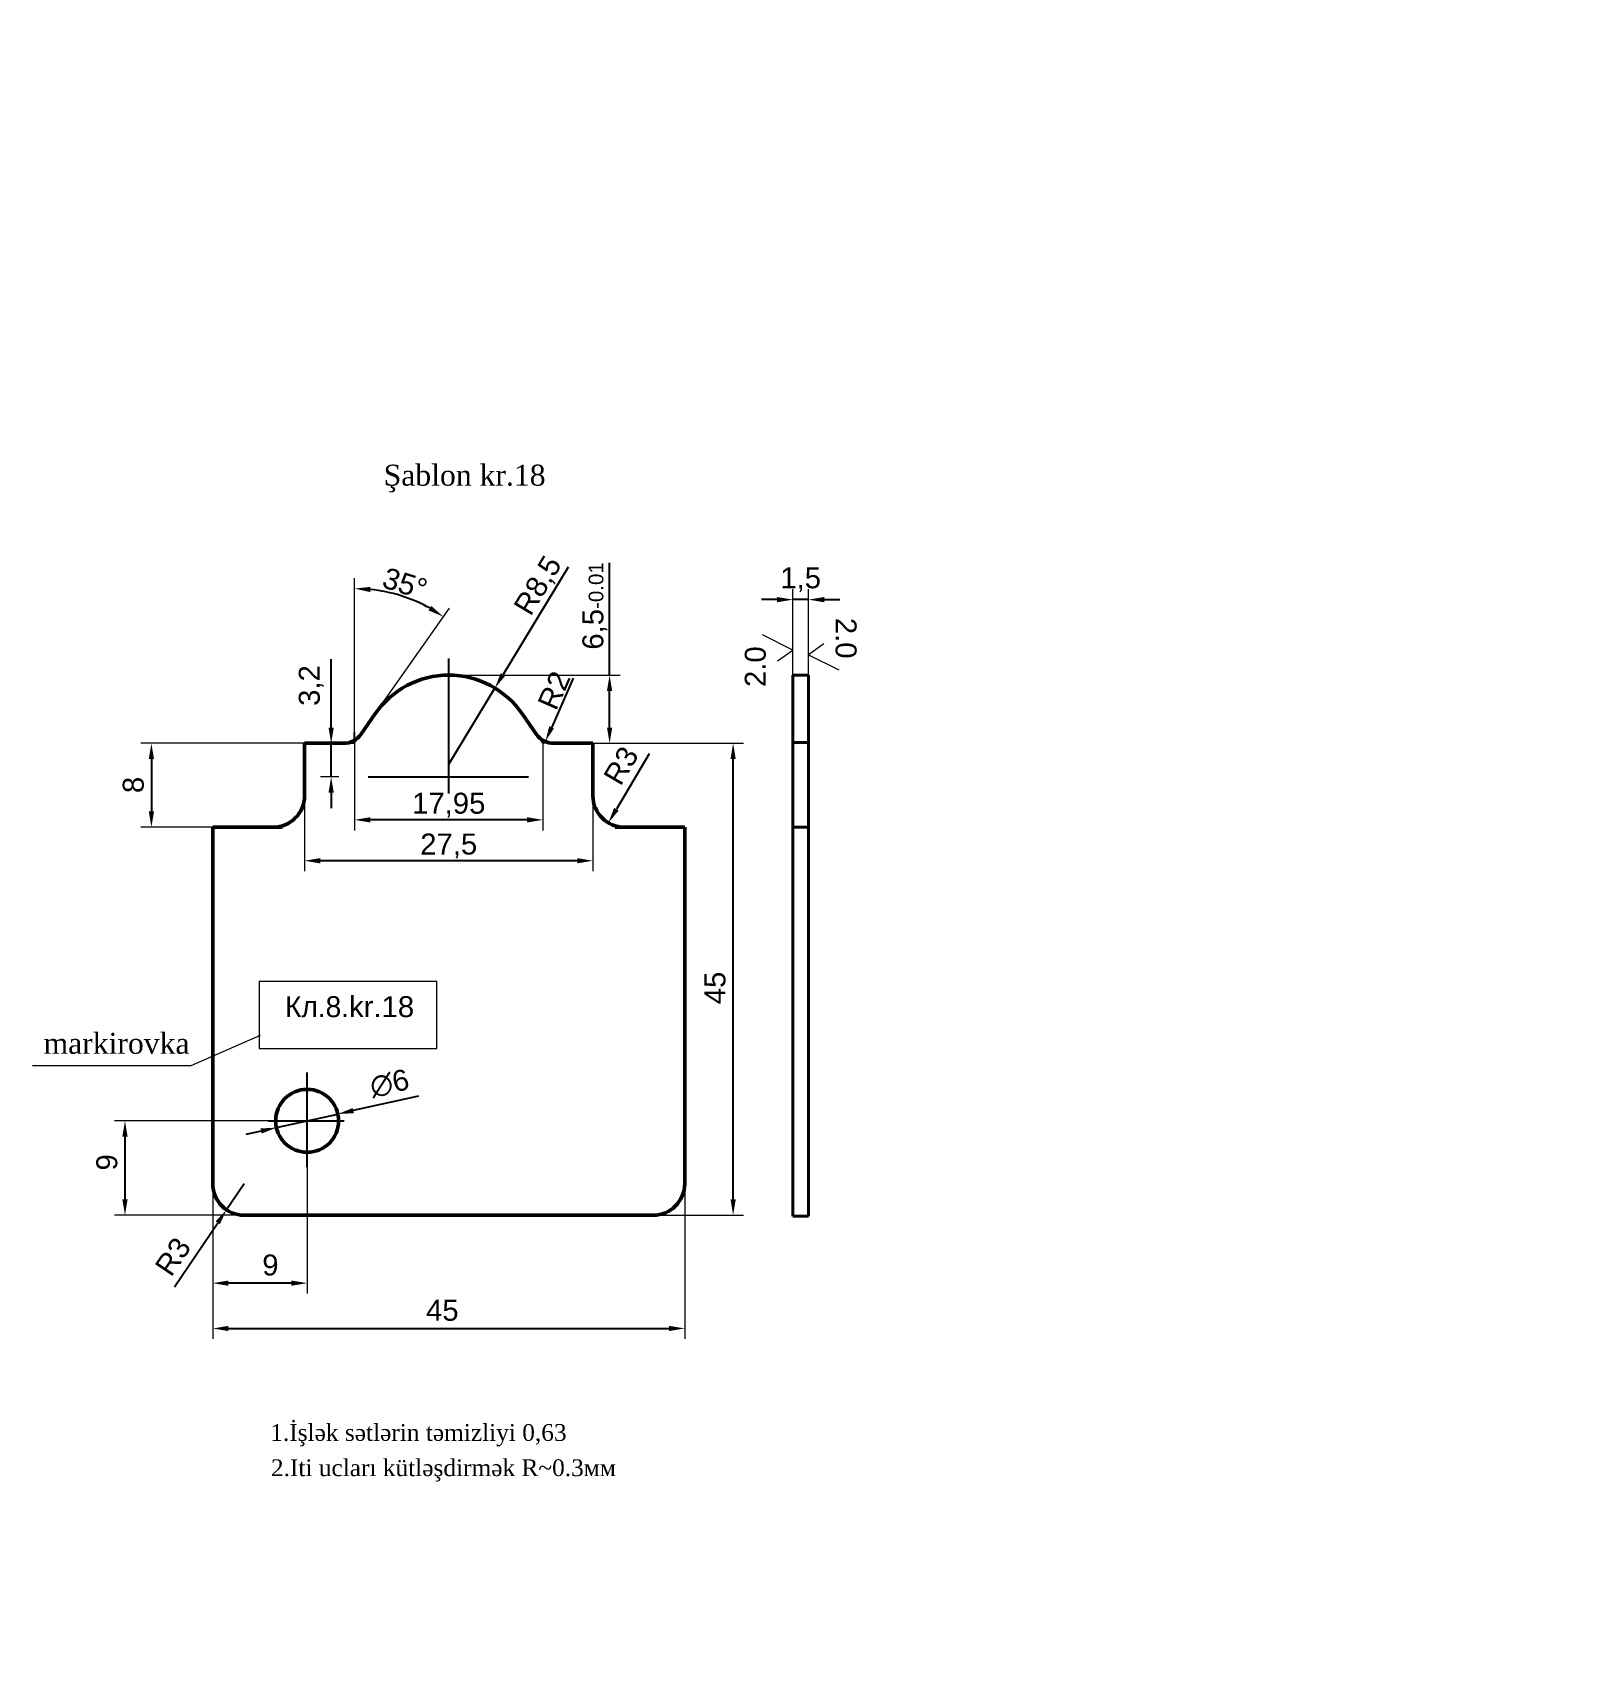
# Model space of a CAD drawing. Header units: millimetres. Extents: x 1526 to 31626, y -4643 to 9189.
# Drawn here: x 11158.2 to 11305.6, y 8875.1 to 9029.9 of the extents above; entities that cross this region are included whole.
import ezdxf

# ---------------------------------------------------------------- set-up
doc = ezdxf.new("R2010")
doc.units = ezdxf.units.MM
for name, color, linetype, lineweight in [('контурная', 7, 'Continuous', 50), ('размерные', 7, 'Continuous', 25), ('тонкая', 7, 'Continuous', 20), ('тонкий', 7, 'Continuous', 20)]:
    doc.layers.add(name, color=color, linetype=linetype, lineweight=lineweight)
doc.layers.add('осевая', color=4, linetype='Continuous')
doc.styles.get("Standard").update_dxf_attribs({"font": 'arial.ttf'})
doc.dimstyles.new('s1v4', dxfattribs={"dimtxt": 4, "dimasz": 1.5, "dimexe": 1, "dimexo": 0, "dimgap": 0.7, "dimtad": 1, "dimtxsty": 'Standard', "dimcen": 1, "dimadec": 0, "dimazin": 0, "dimtfac": 1, "dimtix": 1, "dimtmove": 0, "dimatfit": 3, "dimfxl": 1, "dimlwd": -1, "dimlwe": 20, "dimarcsym": 0})
doc.dimstyles.new('s2v4', dxfattribs={"dimtxt": 8, "dimasz": 6, "dimexe": 3, "dimexo": 0, "dimgap": 1.5, "dimtad": 1, "dimtxsty": 'Standard', "dimcen": 2.5, "dimadec": 0, "dimazin": 0, "dimtfac": 1, "dimtmove": 0, "dimatfit": 3, "dimfxl": 1, "dimarcsym": 0})

# ---------------------------------------------------------------- blocks, each defined once
blk = doc.blocks.new('*D2454')
at = {"layer": 'Defpoints', "color": 0, "transparency": 16777216}
for p in [(11197.88, 8968.66), (11213.22, 8968.66), (11207.84, 8962.16)]:
    blk.add_point(p, dxfattribs=at)
at = {"layer": 'размерные', "color": 0, "transparency": 16777216}
for p, q in [((11213.22, 8968.66), (11213.22, 8979.36)), ((11213.22, 8963.66), (11213.22, 8967.16))]:
    blk.add_line(p, q, dxfattribs=at)
at = {"layer": 'размерные', "color": 0, "lineweight": 20, "transparency": 16777216}
for p, q in [((11197.88, 8968.66), (11214.22, 8968.66)), ((11207.84, 8962.16), (11214.22, 8962.16))]:
    blk.add_line(p, q, dxfattribs=at)
at = {"layer": 'размерные', "color": 0, "transparency": 16777216}
for points in [[(11212.97, 8967.16), (11213.47, 8967.16), (11213.22, 8968.66)], [(11212.97, 8963.66), (11213.47, 8963.66), (11213.22, 8962.16)]]:
    blk.add_solid(points, dxfattribs=at)
at = {"layer": 'размерные', "color": 0, "transparency": 16777216, "insert": (11211.81, 8975.26), "char_height": 2, "attachment_point": 5, "rotation": 90}
blk.add_mtext('6,5{\\H0.7x;\\S^ -0.01;}', dxfattribs=at)
blk = doc.blocks.new('*D2455')
at = {"layer": 'Defpoints', "color": 0, "transparency": 16777216}
for p in [(11187.41, 8962.16), (11186.67, 8958.96), (11187.41, 8958.96)]:
    blk.add_point(p, dxfattribs=at)
at = {"layer": 'размерные', "color": 0, "transparency": 16777216}
for p, q in [((11186.67, 8963.66), (11186.67, 8970.18)), ((11186.67, 8958.96), (11186.67, 8962.16)), ((11186.67, 8957.46), (11186.67, 8955.96))]:
    blk.add_line(p, q, dxfattribs=at)
at = {"layer": 'размерные', "color": 0, "lineweight": 20, "transparency": 16777216}
for p, q in [((11187.41, 8962.16), (11185.67, 8962.16)), ((11187.41, 8958.96), (11185.67, 8958.96))]:
    blk.add_line(p, q, dxfattribs=at)
at = {"layer": 'размерные', "color": 0, "transparency": 16777216}
for points in [[(11186.42, 8963.66), (11186.92, 8963.66), (11186.67, 8962.16)], [(11186.42, 8957.46), (11186.92, 8957.46), (11186.67, 8958.96)]]:
    blk.add_solid(points, dxfattribs=at)
at = {"layer": 'размерные', "color": 0, "transparency": 16777216, "insert": (11184.77, 8967.67), "char_height": 2, "attachment_point": 5, "rotation": 90}
blk.add_mtext('3,2', dxfattribs=at)
blk = doc.blocks.new('*D2456')
at = {"layer": 'Defpoints', "color": 0, "transparency": 16777216}
for p in [(11187.25, 8962.16), (11169.53, 8954.16), (11175.38, 8954.16)]:
    blk.add_point(p, dxfattribs=at)
at = {"layer": 'размерные', "color": 0, "lineweight": 20, "transparency": 16777216}
for p, q in [((11187.25, 8962.16), (11168.53, 8962.16)), ((11175.38, 8954.16), (11168.53, 8954.16))]:
    blk.add_line(p, q, dxfattribs=at)
at = {"layer": 'размерные', "color": 0, "transparency": 16777216}
blk.add_line((11169.53, 8960.66), (11169.53, 8955.66), dxfattribs=at)
for points in [[(11169.28, 8960.66), (11169.78, 8960.66), (11169.53, 8962.16)], [(11169.28, 8955.66), (11169.78, 8955.66), (11169.53, 8954.16)]]:
    blk.add_solid(points, dxfattribs=at)
at = {"layer": 'размерные', "color": 0, "transparency": 16777216, "insert": (11167.81, 8958.19), "char_height": 2, "attachment_point": 5, "rotation": 90}
blk.add_mtext('8', dxfattribs=at)
blk = doc.blocks.new('*D2457')
at = {"layer": 'Defpoints', "color": 0, "transparency": 16777216}
for p in [(11175.38, 8921.74), (11184.38, 8921.74), (11175.38, 8910.68)]:
    blk.add_point(p, dxfattribs=at)
at = {"layer": 'размерные', "color": 0, "lineweight": 20, "transparency": 16777216}
for p, q in [((11175.38, 8921.74), (11175.38, 8909.68)), ((11184.38, 8921.74), (11184.38, 8909.68))]:
    blk.add_line(p, q, dxfattribs=at)
at = {"layer": 'размерные', "color": 0, "transparency": 16777216}
blk.add_line((11182.88, 8910.68), (11176.88, 8910.68), dxfattribs=at)
for points in [[(11176.88, 8910.93), (11176.88, 8910.43), (11175.38, 8910.68)], [(11182.88, 8910.93), (11182.88, 8910.43), (11184.38, 8910.68)]]:
    blk.add_solid(points, dxfattribs=at)
at = {"layer": 'размерные', "color": 0, "transparency": 16777216, "insert": (11180.88, 8912.4), "char_height": 2, "attachment_point": 5}
blk.add_mtext('9', dxfattribs=at)
blk = doc.blocks.new('*D2458')
at = {"layer": 'Defpoints', "color": 0, "transparency": 16777216}
for p in [(11187.31, 8926.81), (11181.45, 8925.51)]:
    blk.add_point(p, dxfattribs=at)
at = {"layer": 'размерные', "color": 0, "transparency": 16777216}
for p, q in [((11195.01, 8928.51), (11188.77, 8927.13)), ((11181.45, 8925.51), (11187.31, 8926.81)), ((11179.99, 8925.19), (11178.52, 8924.87))]:
    blk.add_line(p, q, dxfattribs=at)
for points in [[(11188.72, 8927.38), (11188.83, 8926.89), (11187.31, 8926.81)], [(11179.93, 8925.43), (11180.04, 8924.95), (11181.45, 8925.51)]]:
    blk.add_solid(points, dxfattribs=at)
at = {"layer": 'размерные', "color": 0, "transparency": 16777216, "insert": (11192.24, 8929.72), "char_height": 2, "attachment_point": 5, "rotation": 12.461}
blk.add_mtext('∅6', dxfattribs=at)
blk = doc.blocks.new('*D2459')
at = {"layer": 'Defpoints', "color": 0, "transparency": 16777216}
for p in [(11175.38, 8921.74), (11220.38, 8920.16), (11220.38, 8906.36)]:
    blk.add_point(p, dxfattribs=at)
at = {"layer": 'размерные', "color": 0, "lineweight": 20, "transparency": 16777216}
for p, q in [((11175.38, 8921.74), (11175.38, 8905.36)), ((11220.38, 8920.16), (11220.38, 8905.36))]:
    blk.add_line(p, q, dxfattribs=at)
at = {"layer": 'размерные', "color": 0, "transparency": 16777216}
blk.add_line((11176.88, 8906.36), (11218.88, 8906.36), dxfattribs=at)
for points in [[(11176.88, 8906.61), (11176.88, 8906.11), (11175.38, 8906.36)], [(11218.88, 8906.61), (11218.88, 8906.11), (11220.38, 8906.36)]]:
    blk.add_solid(points, dxfattribs=at)
at = {"layer": 'размерные', "color": 0, "transparency": 16777216, "insert": (11197.27, 8908.08), "char_height": 2, "attachment_point": 5}
blk.add_mtext('45', dxfattribs=at)
blk = doc.blocks.new('*D2460')
at = {"layer": 'Defpoints', "color": 0, "transparency": 16777216}
for p in [(11180.66, 8926.16), (11167.01, 8917.16), (11180.66, 8917.16)]:
    blk.add_point(p, dxfattribs=at)
at = {"layer": 'размерные', "color": 0, "lineweight": 20, "transparency": 16777216}
for p, q in [((11180.66, 8926.16), (11166.01, 8926.16)), ((11180.66, 8917.16), (11166.01, 8917.16))]:
    blk.add_line(p, q, dxfattribs=at)
at = {"layer": 'размерные', "color": 0, "transparency": 16777216}
blk.add_line((11167.01, 8924.66), (11167.01, 8918.66), dxfattribs=at)
for points in [[(11166.76, 8924.66), (11167.26, 8924.66), (11167.01, 8926.16)], [(11166.76, 8918.66), (11167.26, 8918.66), (11167.01, 8917.16)]]:
    blk.add_solid(points, dxfattribs=at)
at = {"layer": 'размерные', "color": 0, "transparency": 16777216, "insert": (11165.29, 8922.2), "char_height": 2, "attachment_point": 5, "rotation": 90}
blk.add_mtext('9', dxfattribs=at)
blk = doc.blocks.new('*D2461')
at = {"layer": 'Defpoints', "color": 0, "transparency": 16777216}
for p in [(11210.32, 8962.16), (11225, 8962.16), (11217.38, 8917.16)]:
    blk.add_point(p, dxfattribs=at)
at = {"layer": 'размерные', "color": 0, "lineweight": 20, "transparency": 16777216}
for p, q in [((11210.32, 8962.16), (11226, 8962.16)), ((11217.38, 8917.16), (11226, 8917.16))]:
    blk.add_line(p, q, dxfattribs=at)
at = {"layer": 'размерные', "color": 0, "transparency": 16777216}
blk.add_line((11225, 8918.66), (11225, 8960.66), dxfattribs=at)
for points in [[(11224.75, 8960.66), (11225.25, 8960.66), (11225, 8962.16)], [(11224.75, 8918.66), (11225.25, 8918.66), (11225, 8917.16)]]:
    blk.add_solid(points, dxfattribs=at)
at = {"layer": 'размерные', "color": 0, "transparency": 16777216, "insert": (11223.28, 8938.83), "char_height": 2, "attachment_point": 5, "rotation": 90}
blk.add_mtext('45', dxfattribs=at)
blk = doc.blocks.new('*D2462')
at = {"layer": 'Defpoints', "color": 0, "transparency": 16777216}
for p in [(11178.38, 8920.16), (11176.7, 8917.68)]:
    blk.add_point(p, dxfattribs=at)
at = {"layer": 'размерные', "color": 0, "transparency": 16777216}
for p, q in [((11178.38, 8920.16), (11176.7, 8917.68)), ((11171.72, 8910.33), (11175.86, 8916.44))]:
    blk.add_line(p, q, dxfattribs=at)
blk.add_solid([(11175.65, 8916.58), (11176.06, 8916.3), (11176.7, 8917.68)], dxfattribs=at)
at = {"layer": 'размерные', "color": 0, "transparency": 16777216, "insert": (11171.59, 8913.21), "char_height": 2, "attachment_point": 5, "rotation": 55.8772}
blk.add_mtext('R3', dxfattribs=at)
blk = doc.blocks.new('*D2463')
at = {"layer": 'Defpoints', "color": 0, "transparency": 16777216}
for p in [(11230.69, 8975.86), (11230.69, 8968.66), (11232.19, 8968.66)]:
    blk.add_point(p, dxfattribs=at)
at = {"layer": 'размерные', "color": 0, "lineweight": 20, "transparency": 16777216}
for p, q in [((11230.69, 8968.66), (11230.69, 8976.86)), ((11232.19, 8968.66), (11232.19, 8976.86))]:
    blk.add_line(p, q, dxfattribs=at)
at = {"layer": 'размерные', "color": 0, "transparency": 16777216}
for p, q in [((11229.19, 8975.86), (11227.69, 8975.86)), ((11232.19, 8975.86), (11230.69, 8975.86)), ((11233.69, 8975.86), (11235.19, 8975.86))]:
    blk.add_line(p, q, dxfattribs=at)
for points in [[(11229.19, 8976.11), (11229.19, 8975.61), (11230.69, 8975.86)], [(11233.69, 8976.11), (11233.69, 8975.61), (11232.19, 8975.86)]]:
    blk.add_solid(points, dxfattribs=at)
at = {"layer": 'размерные', "color": 0, "transparency": 16777216, "insert": (11231.44, 8977.76), "char_height": 2, "attachment_point": 5}
blk.add_mtext('1,5', dxfattribs=at)
blk = doc.blocks.new('*D2464')
at = {"layer": 'Defpoints', "color": 0, "transparency": 16777216}
for p in [(11214.63, 8957.16), (11213.11, 8954.58)]:
    blk.add_point(p, dxfattribs=at)
at = {"layer": 'размерные', "color": 0, "transparency": 16777216}
blk.add_line((11216.98, 8961.15), (11213.87, 8955.87), dxfattribs=at)
blk.add_solid([(11213.65, 8956), (11214.08, 8955.74), (11213.11, 8954.58)], dxfattribs=at)
at = {"layer": 'размерные', "color": 0, "transparency": 16777216, "insert": (11214.32, 8960.03), "char_height": 2, "attachment_point": 5, "rotation": 59.5299}
blk.add_mtext('R3', dxfattribs=at)
blk = doc.blocks.new('*D2465')
at = {"layer": 'Defpoints', "color": 0, "transparency": 16777216}
for p in [(11290.07, 9127.72), (11189.17, 8962.54), (11188.91, 8962.16), (11283.89, 8875.6), (11283.89, 8875.08)]:
    blk.add_point(p, dxfattribs=at)
at = {"layer": 'тонкий', "color": 0, "lineweight": -2, "transparency": 16777216}
for q in [(11283.89, 9131.35), (11303.13, 9125.29)]:
    blk.add_line((11283.89, 9097.82), q, dxfattribs=at)
blk.add_arc((11283.89, 9097.82), 30.53, 66.2779, 78.7221, dxfattribs=at)
at = {"layer": 'тонкий', "color": 0, "transparency": 16777216}
for points in [[(11289.77, 9126.77), (11289.96, 9128.76), (11283.89, 9128.35)], [(11296.67, 9126.64), (11295.69, 9124.9), (11301.41, 9122.83)]]:
    blk.add_solid(points, dxfattribs=at)
at = {"layer": 'тонкий', "color": 0, "transparency": 16777216, "insert": (11296.23, 9131.77), "char_height": 8, "attachment_point": 5, "rotation": 340.0337}
blk.add_mtext('35°', dxfattribs=at)
blk = doc.blocks.new('*D2466')
at = {"layer": 'Defpoints', "color": 0, "transparency": 16777216}
for p in [(11202.28, 8967.43), (11197.88, 8960.16)]:
    blk.add_point(p, dxfattribs=at)
at = {"layer": 'размерные', "color": 0, "transparency": 16777216}
for p, q in [((11209.26, 8978.97), (11203.06, 8968.72)), ((11197.88, 8960.16), (11202.28, 8967.43))]:
    blk.add_line(p, q, dxfattribs=at)
blk.add_solid([(11202.84, 8968.85), (11203.27, 8968.59), (11202.28, 8967.43)], dxfattribs=at)
at = {"layer": 'размерные', "color": 0, "transparency": 16777216, "insert": (11206.51, 8977.14), "char_height": 2, "attachment_point": 5, "rotation": 58.8208}
blk.add_mtext('R8,5', dxfattribs=at)
blk = doc.blocks.new('*D2467')
at = {"layer": 'Defpoints', "color": 0, "transparency": 16777216}
for p in [(11194.75, 8975.7), (11190.85, 8964.93), (11188.91, 8963.23), (11189.49, 8963), (11188.91, 8962.16)]:
    blk.add_point(p, dxfattribs=at)
at = {"layer": 'размерные', "color": 0, "lineweight": 20, "transparency": 16777216}
for p, q in [((11188.91, 8963.23), (11188.91, 8977.91)), ((11190.85, 8964.93), (11197.94, 8975.06))]:
    blk.add_line(p, q, dxfattribs=at)
at = {"layer": 'размерные', "color": 0, "transparency": 16777216}
blk.add_arc((11188.91, 8962.16), 14.75, 60.83, 84.17, dxfattribs=at)
for points in [[(11190.39, 8976.58), (11190.42, 8977.08), (11188.91, 8976.91)], [(11196.23, 8975.25), (11195.96, 8974.83), (11197.36, 8974.24)]]:
    blk.add_solid(points, dxfattribs=at)
at = {"layer": 'размерные', "color": 0, "transparency": 16777216, "insert": (11193.71, 8977.39), "char_height": 2, "attachment_point": 5, "rotation": 342.5}
blk.add_mtext('35°', dxfattribs=at)
blk = doc.blocks.new('*D2468')
at = {"layer": 'Defpoints', "color": 0, "transparency": 16777216}
for p in [(11188.91, 8962.16), (11206.86, 8962.16), (11188.91, 8954.86)]:
    blk.add_point(p, dxfattribs=at)
at = {"layer": 'размерные', "color": 0, "lineweight": 20, "transparency": 16777216}
for p, q in [((11188.91, 8962.16), (11188.91, 8953.86)), ((11206.86, 8962.16), (11206.86, 8953.86))]:
    blk.add_line(p, q, dxfattribs=at)
at = {"layer": 'размерные', "color": 0, "transparency": 16777216}
blk.add_line((11205.36, 8954.86), (11190.41, 8954.86), dxfattribs=at)
for points in [[(11190.41, 8955.11), (11190.41, 8954.61), (11188.91, 8954.86)], [(11205.36, 8955.11), (11205.36, 8954.61), (11206.86, 8954.86)]]:
    blk.add_solid(points, dxfattribs=at)
at = {"layer": 'размерные', "color": 0, "transparency": 16777216, "insert": (11197.88, 8956.26), "char_height": 2, "attachment_point": 5}
blk.add_mtext('17,95', dxfattribs=at)
blk = doc.blocks.new('*D2469')
at = {"layer": 'Defpoints', "color": 0, "transparency": 16777216}
for p in [(11184.13, 8957.16), (11211.63, 8957.16), (11184.13, 8950.96)]:
    blk.add_point(p, dxfattribs=at)
at = {"layer": 'размерные', "color": 0, "lineweight": 20, "transparency": 16777216}
for p, q in [((11184.13, 8957.16), (11184.13, 8949.96)), ((11211.63, 8957.16), (11211.63, 8949.96))]:
    blk.add_line(p, q, dxfattribs=at)
at = {"layer": 'размерные', "color": 0, "transparency": 16777216}
blk.add_line((11210.13, 8950.96), (11185.63, 8950.96), dxfattribs=at)
for points in [[(11185.63, 8951.21), (11185.63, 8950.71), (11184.13, 8950.96)], [(11210.13, 8951.21), (11210.13, 8950.71), (11211.63, 8950.96)]]:
    blk.add_solid(points, dxfattribs=at)
at = {"layer": 'размерные', "color": 0, "transparency": 16777216, "insert": (11197.88, 8952.37), "char_height": 2, "attachment_point": 5}
blk.add_mtext('27,5', dxfattribs=at)
blk = doc.blocks.new('*D2470')
at = {"layer": 'Defpoints', "color": 0, "transparency": 16777216}
for p in [(11207.9, 8964.16), (11207.09, 8962.33)]:
    blk.add_point(p, dxfattribs=at)
at = {"layer": 'размерные', "color": 0, "transparency": 16777216}
blk.add_line((11209.75, 8968.38), (11207.7, 8963.7), dxfattribs=at)
blk.add_solid([(11207.47, 8963.8), (11207.92, 8963.6), (11207.09, 8962.33)], dxfattribs=at)
at = {"layer": 'размерные', "color": 0, "transparency": 16777216, "insert": (11207.92, 8967.21), "char_height": 2, "attachment_point": 5, "rotation": 66.2864}
blk.add_mtext('R2', dxfattribs=at)

msp = doc.modelspace()

# ---------------------------------------------------------------- linework, layer by layer
at = {"lineweight": 15}
for p, q in [((11230.69036, 8971.04873), (11227.79939, 8972.49521)), ((11233.63584, 8971.63803), (11232.19036, 8970.60483)), ((11229.24487, 8970.01554), (11230.69036, 8971.04873)), ((11232.19036, 8970.60483), (11235.08133, 8969.15836)), ((11179.79992, 8939.45574), (11179.79992, 8933.05101)), ((11196.74447, 8939.45574), (11179.79992, 8939.45574)), ((11196.74447, 8933.05101), (11196.74447, 8939.45574)), ((11179.88851, 8934.30967), (11173.27591, 8931.41879)), ((11179.79992, 8933.05101), (11196.74447, 8933.05101)), ((11173.27591, 8931.41879), (11158.19112, 8931.41879))]:
    msp.add_line(p, q, dxfattribs=at)
at = {"lineweight": 40}
for p, q in [((11230.69036, 8968.66139), (11232.19036, 8968.66139)), ((11230.69036, 8968.66139), (11230.69036, 8917.0772)), ((11232.19036, 8968.66139), (11232.19036, 8917.0772)), ((11230.69036, 8962.22696), (11232.19036, 8962.22696)), ((11230.69036, 8954.16139), (11232.19036, 8954.16139)), ((11230.69036, 8917.0772), (11232.19036, 8917.0772))]:
    msp.add_line(p, q, dxfattribs=at)
at = {"layer": 'контурная'}
for p, q in [((11189.4896, 8962.99596), (11190.84505, 8964.93174)), ((11206.25806, 8963.01424), (11204.91542, 8964.93174)), ((11187.8641, 8962.16139), (11184.13059, 8962.16139)), ((11184.13059, 8962.16139), (11184.13059, 8957.16139)), ((11207.89637, 8962.16139), (11211.62988, 8962.16139)), ((11211.62988, 8962.16139), (11211.62988, 8957.16139)), ((11175.38023, 8920.16139), (11175.38023, 8954.16139)), ((11182.00171, 8954.16139), (11175.38023, 8954.16139)), ((11213.75876, 8954.16139), (11220.38023, 8954.16139)), ((11220.38023, 8920.16139), (11220.38023, 8954.16139)), ((11197.88023, 8917.16139), (11178.38023, 8917.16139)), ((11197.88023, 8917.16139), (11217.38023, 8917.16139))]:
    msp.add_line(p, q, dxfattribs=at)
msp.add_circle((11184.38023, 8926.16139), 3, dxfattribs=at)
for centre, radius, start, end in [((11197.88023, 8960.16139), 8.5, 34.1399803, 145.8600197), ((11187.8641, 8964.16139), 2, 270, 325), ((11207.89637, 8964.16139), 2, 215, 270), ((11181.13059, 8957.16139), 3, 270, 0), ((11214.62988, 8957.16139), 3, 180, 270), ((11178.38023, 8920.16139), 3, 180, 270), ((11217.38023, 8920.16139), 3, 270, 0)]:
    msp.add_arc(centre, radius, start, end, dxfattribs=at)
at = {"layer": 'осевая'}
for p, q in [((11197.88023, 8957.38927), (11197.88023, 8970.25303)), ((11190.19761, 8958.96139), (11205.50352, 8958.96139)), ((11184.38023, 8921.74097), (11184.38023, 8930.75997)), ((11180.65935, 8926.16139), (11187.90993, 8926.16139))]:
    msp.add_line(p, q, dxfattribs=at)
at = {"layer": 'размерные'}
msp.add_line((11188.90523, 8962.16139), (11188.90523, 8963.22564), dxfattribs=at)
at = {"layer": 'тонкая'}
for p, q in [((11232.19036, 8968.66139), (11230.69036, 8968.66139)), ((11188.90523, 8962.16139), (11189.17339, 8962.54436)), ((11206.85523, 8962.16139), (11206.58708, 8962.54436)), ((11187.8641, 8962.16139), (11188.90523, 8962.16139)), ((11207.89637, 8962.16139), (11206.85523, 8962.16139))]:
    msp.add_line(p, q, dxfattribs=at)

# ---------------------------------------------------------------- texts
at = {"lineweight": 15, "attachment_point": 5}
for s, insert, char_height in [('{\\fTimes New Roman|b0|i0|c238|p18;Şablon \\fTimes New Roman|b0|i0|c0|p18;kr\\fTimes New Roman|b0|i0|c238|p18;.1\\fTimes New Roman|b0|i0|c0|p18;8}', (11199.39637, 8987.4045), 2), ('{\\fTxt|b0|i0|c204|p2;Кл.\\fTxt|b0|i0|c0|p2;8\\fTxt|b0|i0|c204|p2;.}kr.18', (11188.43256, 8937.03233), 2), ('{\\fTimes New Roman|b0|i0|c204|p18;markirovka}', (11166.20398, 8933.53827), 2), ('{\\fTimes New Roman|b0|i0|c0|p18;1.\\fTimes New Roman|b0|i0|c238|p18;İşlək sətlərin təmizliyi\\fTimes New Roman|b0|i0|c204|p18; 0,63}', (11194.99242, 8896.17455), 1.6), ('{\\fTimes New Roman|b0|i0|c0|p18;2\\fTimes New Roman|b0|i0|c204|p18;.\\fTimes New Roman|b0|i0|c0|p18;Iti uclar\\fTimes New Roman|b0|i0|c238|p18;ı kütləşdirmək\\fTimes New Roman|b0|i0|c204|p18; \\fTimes New Roman|b0|i0|c0|p18;R~0.3\\fTimes New Roman|b0|i0|c204|p18;мм}', (11197.3734, 8892.81732), 1.6)]:
    msp.add_mtext(s, dxfattribs=dict(at, insert=insert, char_height=char_height))
at = {"lineweight": 15, "char_height": 2, "attachment_point": 5}
for insert, rotation in [((11235.75532, 8972.18477), 270), ((11227.12539, 8969.46879), 90)]:
    msp.add_mtext('2.0', dxfattribs=dict(at, insert=insert, rotation=rotation))

# ---------------------------------------------------------------- dimensions: what is measured, and where the dimension line sits
at = {"layer": 'размерные'}
dim = msp.add_linear_dim(base=(11213.21669, 8968.66139), p1=(11207.84107, 8962.16139), p2=(11197.88023, 8968.66139), angle=90, text='<>{\\H0.7x;\\S^ -0.01;}', dimstyle='s1v4', override={"dimtxt": 2, "dimexe": 1, "dimgap": 0.2}, dxfattribs=at)
dim.commit()
dim.dimension.update_dxf_attribs({"geometry": '*D2454', "text_midpoint": (11213.21669, 8975.2556), "dimtype": 160})
dim = msp.add_angular_dim_2l(base=(11194.74664, 8975.7033), line1=((11189.4896, 8962.99596), (11190.84505, 8964.93174)), line2=((11188.90523, 8962.16139), (11188.90523, 8963.22564)), dimstyle='s1v4', override={"dimtxt": 2, "dimgap": 0.2}, dxfattribs=at)
dim.commit()
dim.dimension.update_dxf_attribs({"geometry": '*D2467', "text_midpoint": (11193.70747, 8977.39215)})
for center, mpoint, override, picture, middle in [((11197.88023, 8960.16139), (11202.28082, 8967.43359), {"dimtxt": 2, "dimgap": 0.2}, '*D2466', (11207.71369, 8976.41169)), ((11207.89637, 8964.16139), (11207.09204, 8962.33026), {"dimtxt": 2, "dimgap": 0.2}, '*D2470', (11209.02336, 8966.7271)), ((11214.62988, 8957.16139), (11213.10861, 8954.57571), {"dimtxt": 2}, '*D2464', (11215.80254, 8959.15457)), ((11178.38023, 8920.16139), (11176.69733, 8917.67788), {"dimtxt": 2}, '*D2462', (11173.01426, 8912.24267))]:
    dim = msp.add_radius_dim(center=center, mpoint=mpoint, dimstyle='s1v4', override=override, dxfattribs=at)
    dim.commit()
    dim.dimension.update_dxf_attribs({"geometry": picture, "text_midpoint": middle, "dimtype": 164})
for base, p1, p2, picture, middle in [((11230.69036, 8975.85829), (11232.19036, 8968.66139), (11230.69036, 8968.66139), '*D2463', (11231.44036, 8975.85829)), ((11175.38023, 8910.67783), (11184.38023, 8921.74097), (11175.38023, 8921.74097), '*D2457', (11180.87791, 8910.67783)), ((11220.38023, 8906.35838), (11175.38023, 8921.74097), (11220.38023, 8920.16139), '*D2459', (11197.26534, 8906.35838))]:
    dim = msp.add_linear_dim(base=base, p1=p1, p2=p2, dimstyle='s1v4', override={"dimtxt": 2}, dxfattribs=at)
    dim.commit()
    dim.dimension.update_dxf_attribs({"geometry": picture, "text_midpoint": middle, "dimtype": 160})
for base, p1, p2, picture, middle in [((11186.66946, 8958.96139), (11187.40996, 8962.16139), (11187.40996, 8958.96139), '*D2455', (11186.66946, 8967.67108)), ((11169.53272, 8954.16139), (11187.25312, 8962.16139), (11175.38023, 8954.16139), '*D2456', (11169.53272, 8958.19128)), ((11225.00186, 8962.16139), (11217.38023, 8917.16139), (11210.31965, 8962.16139), '*D2461', (11225.00186, 8938.82907)), ((11167.0116, 8917.16139), (11180.65935, 8926.16139), (11180.65935, 8917.16139), '*D2460', (11167.0116, 8922.1962))]:
    dim = msp.add_linear_dim(base=base, p1=p1, p2=p2, angle=90, dimstyle='s1v4', override={"dimtxt": 2}, dxfattribs=at)
    dim.commit()
    dim.dimension.update_dxf_attribs({"geometry": picture, "text_midpoint": middle, "dimtype": 160})
for base, p1, p2, picture, middle in [((11188.90523, 8954.85541), (11206.85523, 8962.16139), (11188.90523, 8962.16139), '*D2468', (11197.88023, 8956.25732)), ((11184.13059, 8950.96442), (11211.62988, 8957.16139), (11184.13059, 8957.16139), '*D2469', (11197.88023, 8952.36633))]:
    dim = msp.add_linear_dim(base=base, p1=p1, p2=p2, dimstyle='s1v4', override={"dimtxt": 2, "dimgap": 0.2}, dxfattribs=at)
    dim.commit()
    dim.dimension.update_dxf_attribs({"geometry": picture, "text_midpoint": middle})
dim = msp.add_diameter_dim_2p(p1=(11181.4509, 8925.51407), p2=(11187.30956, 8926.80872), dimstyle='s1v4', override={"dimtxt": 2}, dxfattribs=at)
dim.commit()
dim.dimension.update_dxf_attribs({"geometry": '*D2458', "text_midpoint": (11192.24073, 8929.71837)})
at = {"layer": 'тонкий'}
dim = msp.add_angular_dim_2l(base=(11290.06757, 9127.7194), line1=((11188.90523, 8962.16139), (11189.17339, 8962.54436)), line2=((11283.89361, 8875.07663), (11283.89361, 8875.60285)), dimstyle='s2v4', dxfattribs=at)
dim.commit()
dim.dimension.update_dxf_attribs({"geometry": '*D2465', "text_midpoint": (11294.31904, 9126.51503), "dimtype": 162})

doc.saveas('drawing.dxf')
